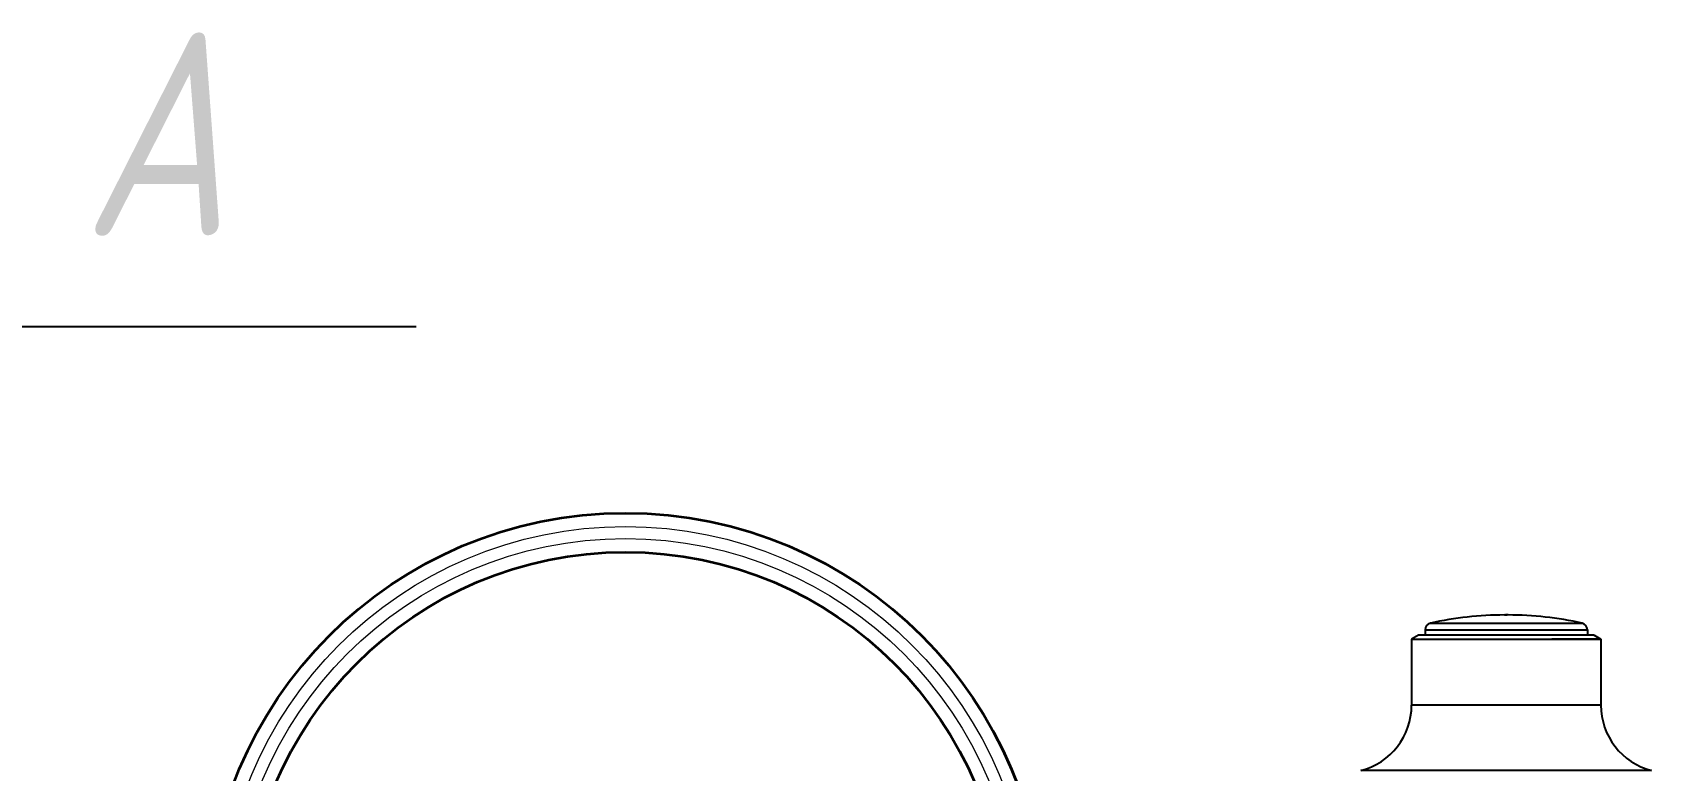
# Model space of a CAD drawing. Header units: millimetres. Extents: x -92220 to 11040, y -5929 to 27498.
# Drawn here: x 101.1 to 220.9, y 1372 to 1426.5 of the extents above; entities that cross this region are included whole.
import ezdxf
from ezdxf.enums import TextEntityAlignment as Align

# ---------------------------------------------------------------- set-up
doc = ezdxf.new("R2010")
doc.units = ezdxf.units.MM
doc.layers.add('11 Водоразборный узел', color=7, linetype='Continuous')
doc.styles.add('ГОСТ-ISOCPEUR', font='isocpeui.ttf', dxfattribs={"width": 0.8})

msp = doc.modelspace()

# ---------------------------------------------------------------- linework, layer by layer
at = {"color": 7}
msp.add_line((92.7, 1404.8), (129.53, 1404.8), dxfattribs=at)
at = {"layer": '11 Водоразборный узел', "ltscale": 0.004596}
for p, q in [((210.03, 1383.46), (210.21, 1383.46)), ((210.28, 1383.46), (210.09, 1383.46))]:
    msp.add_line(p, q, dxfattribs=at)
at = {"layer": '11 Водоразборный узел', "ltscale": 0.001616}
for p, q in [((210.03, 1383.46), (210.09, 1383.46)), ((210.28, 1383.46), (210.21, 1383.46))]:
    msp.add_line(p, q, dxfattribs=at)
at = {"layer": '11 Водоразборный узел', "ltscale": 0.221914}
for p, q in [((204.15, 1382.36), (213.03, 1382.36)), ((213.03, 1381.96), (204.15, 1381.96))]:
    msp.add_line(p, q, dxfattribs=at)
at = {"layer": '11 Водоразборный узел', "ltscale": 0.010081}
for p, q in [((204.15, 1382.36), (204.15, 1381.96)), ((216.15, 1382.36), (216.15, 1381.96))]:
    msp.add_line(p, q, dxfattribs=at)
at = {"layer": '11 Водоразборный узел', "ltscale": 0.207479}
msp.add_line((204.54, 1382.85), (212.84, 1382.85), dxfattribs=at)
at = {"layer": '11 Водоразборный узел', "ltscale": 0.073007}
msp.add_line((212.84, 1382.85), (215.76, 1382.85), dxfattribs=at)
at = {"layer": '11 Водоразборный узел', "ltscale": 0.078086}
for p, q in [((213.03, 1382.36), (216.15, 1382.36)), ((216.15, 1381.96), (213.03, 1381.96))]:
    msp.add_line(p, q, dxfattribs=at)
at = {"layer": '11 Водоразборный узел', "ltscale": 0.014432}
for p, q in [((203.65, 1381.96), (203.15, 1381.67)), ((216.65, 1381.96), (217.15, 1381.67))]:
    msp.add_line(p, q, dxfattribs=at)
at = {"layer": '11 Водоразборный узел', "ltscale": 0.258897}
msp.add_line((203.15, 1381.67), (213.51, 1381.67), dxfattribs=at)
at = {"layer": '11 Водоразборный узел', "ltscale": 0.00028382}
for p, q in [((203.15, 1381.67), (203.15, 1381.66)), ((217.15, 1381.67), (217.15, 1381.66))]:
    msp.add_line(p, q, dxfattribs=at)
at = {"layer": '11 Водоразборный узел', "ltscale": 0.258899}
for p, q in [((213.51, 1381.66), (203.15, 1381.66)), ((213.51, 1376.8), (203.15, 1376.8))]:
    msp.add_line(p, q, dxfattribs=at)
at = {"layer": '11 Водоразборный узел', "ltscale": 0.121469}
for p, q in [((203.15, 1381.66), (203.15, 1376.8)), ((217.15, 1381.66), (217.15, 1376.8))]:
    msp.add_line(p, q, dxfattribs=at)
at = {"layer": '11 Водоразборный узел', "ltscale": 0.240407}
msp.add_line((213.27, 1381.96), (203.65, 1381.96), dxfattribs=at)
at = {"layer": '11 Водоразборный узел', "ltscale": 0.084593}
msp.add_line((216.65, 1381.96), (213.27, 1381.96), dxfattribs=at)
at = {"layer": '11 Водоразборный узел', "ltscale": 0.0911}
msp.add_line((217.15, 1381.67), (213.51, 1381.67), dxfattribs=at)
at = {"layer": '11 Водоразборный узел', "ltscale": 0.091101}
for p, q in [((217.15, 1381.66), (213.51, 1381.66)), ((217.15, 1376.8), (213.51, 1376.8))]:
    msp.add_line(p, q, dxfattribs=at)
at = {"layer": '11 Водоразборный узел', "ltscale": 0.397596}
msp.add_line((215.31, 1371.96), (199.4, 1371.96), dxfattribs=at)
at = {"layer": '11 Водоразборный узел', "ltscale": 0.139904}
msp.add_line((220.9, 1371.96), (215.31, 1371.96), dxfattribs=at)
at = {"layer": '11 Водоразборный узел', "lineweight": 35}
for radius in [31, 28.11]:
    msp.add_circle((145, 1360), radius, dxfattribs=at)
at = {"layer": '11 Водоразборный узел', "lineweight": 13}
for radius in [30, 29.11]:
    msp.add_circle((145, 1360), radius, dxfattribs=at)
at = {"layer": '11 Водоразборный узел'}
for centre, radius, start, end in [((210.03, 1358.46), 25, 90, 102.675), ((210.28, 1358.46), 25, 77.325, 90), ((204.65, 1382.36), 0.5, 102.675, 180), ((215.65, 1382.36), 0.5, 0, 77.325), ((198.15, 1376.8), 5, 284.4775, 360), ((222.15, 1376.8), 5, 180, 255.5225)]:
    msp.add_arc(centre, radius, start, end, dxfattribs=at)
at = {"layer": '11 Водоразборный узел', "lineweight": 35}
msp.add_arc((145, 1360), 31, 208.6479, 28.6479, dxfattribs=at)

# ---------------------------------------------------------------- texts
at = {"color": 7, "style": 'ГОСТ-ISOCPEUR', "width": 0.8}
msp.add_text('А', height=15, dxfattribs=at).set_placement((115.61, 1411.53), align=Align.RIGHT)

doc.saveas('drawing.dxf')
